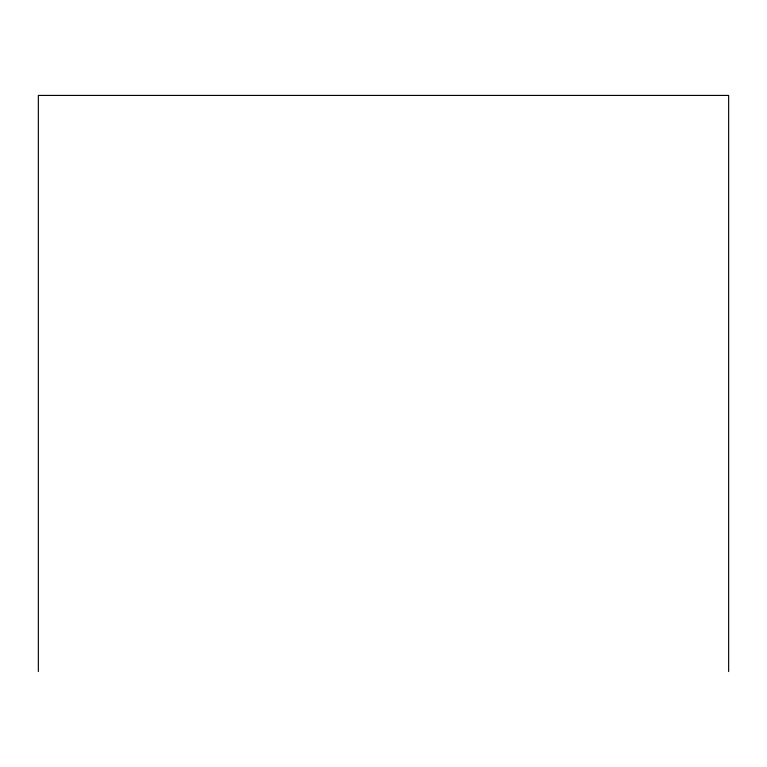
<?xml version="1.0" encoding="UTF-8"?>
<svg xmlns="http://www.w3.org/2000/svg" width="767" height="767" viewBox="0 0 767 767"><rect width="100%" height="100%" fill="white"/><g stroke="black" fill="none" stroke-linecap="round" stroke-linejoin="round"><path stroke-width="1.15" d="M728.65 671.576L728.65 95.424L38.35 95.424L38.35 671.576"/></g></svg>
